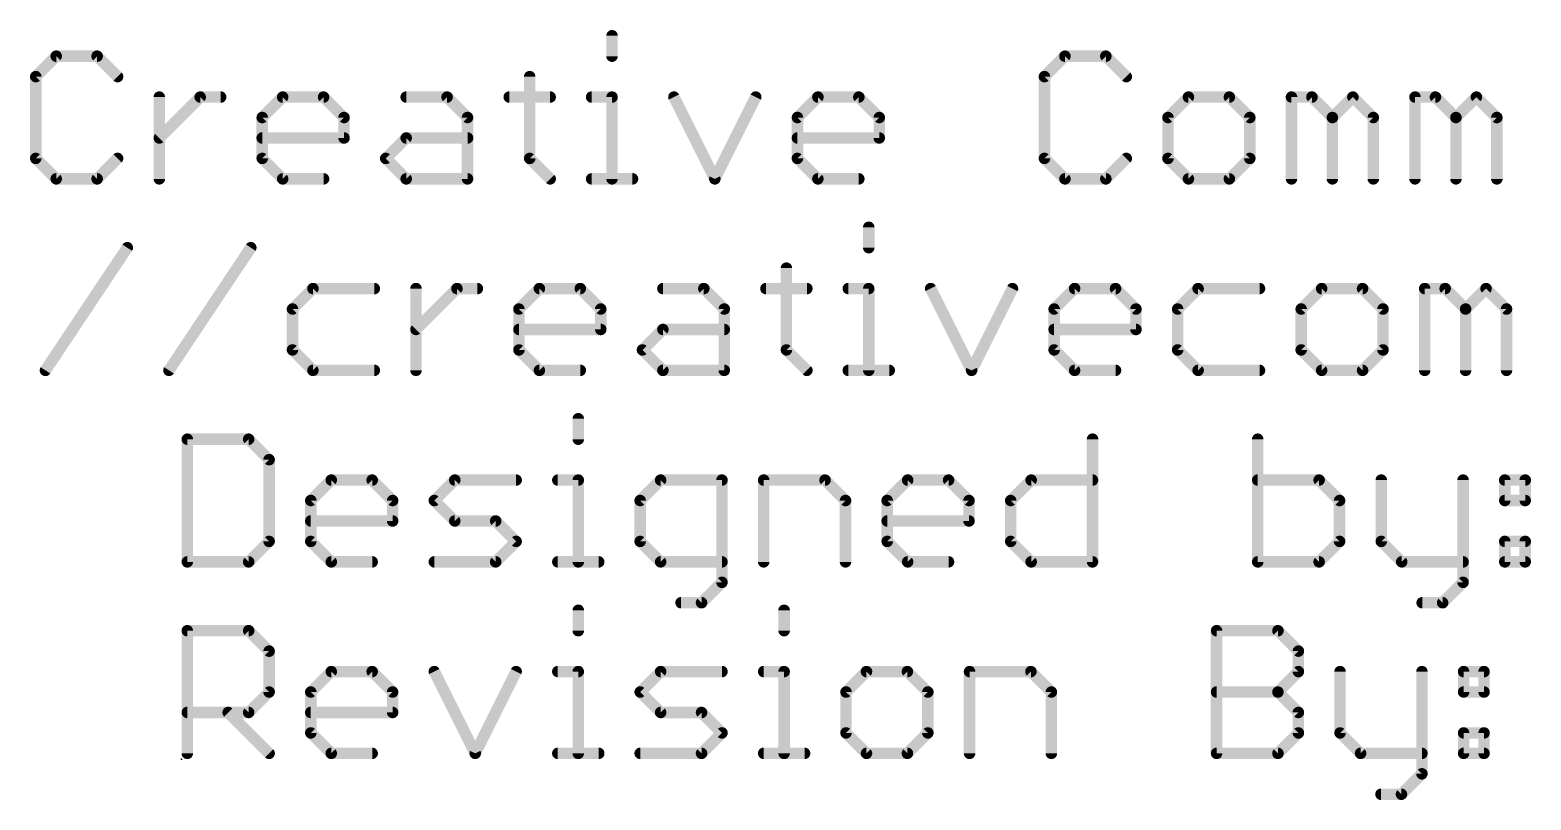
# Model space of a CAD drawing. Extents: x -38 to 69, y -72 to 37.
# Drawn here: x -8.36 to 11.54, y -20.86 to -10.65 of the extents above; entities that cross this region are included whole.
import ezdxf

# ---------------------------------------------------------------- set-up
doc = ezdxf.new("R2010")
doc.units = 0
doc.layers.add('23', color=53, linetype='CONTINUOUS')
doc.layers.add('51', color=53, linetype='CONTINUOUS')

msp = doc.modelspace()

# ---------------------------------------------------------------- linework, layer by layer
at = {"layer": '23'}
msp.add_point((-6.35, -20.32), dxfattribs=at)
at = {"layer": '51', "const_width": 0.1524}
for points in [[(-0.6438, -10.7256), (-0.6438, -10.9968)], [(-8.011, -10.9968), (-8.2821, -11.268)], [(-7.4686, -10.9968), (-8.011, -10.9968)], [(-7.1975, -11.268), (-7.4686, -10.9968)], [(5.3591, -10.9968), (5.088, -11.268)], [(5.9015, -10.9968), (5.3591, -10.9968)], [(6.1726, -11.268), (5.9015, -10.9968)], [(-8.2821, -11.268), (-8.2821, -12.3526)], [(-1.7352, -11.268), (-1.7352, -12.3526)], [(5.088, -11.268), (5.088, -12.3526)], [(-6.645, -12.6238), (-6.645, -11.5391)], [(-6.645, -12.0815), (-6.1026, -11.5391)], [(-6.1026, -11.5391), (-5.8315, -11.5391)], [(-5.2807, -11.8103), (-5.0095, -11.5391)], [(-5.0095, -11.5391), (-4.4672, -11.5391)], [(-4.4672, -11.5391), (-4.196, -11.8103)], [(-3.3724, -11.5391), (-2.83, -11.5391)], [(-2.83, -11.5391), (-2.5589, -11.8103)], [(-2.0064, -11.5391), (-1.464, -11.5391)], [(-0.9149, -11.5391), (-0.6438, -11.5391)], [(-0.6438, -11.5391), (-0.6438, -12.6238)], [(0.1765, -11.5391), (0.7188, -12.6238)], [(0.7188, -12.6238), (1.2612, -11.5391)], [(1.8137, -11.8103), (2.0848, -11.5391)], [(2.0848, -11.5391), (2.6272, -11.5391)], [(2.6272, -11.5391), (2.8983, -11.8103)], [(6.9963, -11.5391), (6.7251, -11.8103)], [(7.5386, -11.5391), (6.9963, -11.5391)], [(7.8098, -11.8103), (7.5386, -11.5391)], [(8.3623, -12.6238), (8.3623, -11.5391)], [(8.3623, -11.5391), (8.6335, -11.5391)], [(8.6335, -11.5391), (8.9046, -11.8103)], [(8.9046, -11.8103), (9.1758, -11.5391)], [(9.1758, -11.5391), (9.447, -11.8103)], [(9.9995, -12.6238), (9.9995, -11.5391)], [(9.9995, -11.5391), (10.2706, -11.5391)], [(10.2706, -11.5391), (10.5418, -11.8103)], [(10.5418, -11.8103), (10.8129, -11.5391)], [(10.8129, -11.5391), (11.0841, -11.8103)], [(-5.2807, -12.3526), (-5.2807, -11.8103)], [(-4.196, -11.8103), (-4.196, -12.0815)], [(-2.5589, -11.8103), (-2.5589, -12.6238)], [(1.8137, -12.3526), (1.8137, -11.8103)], [(2.8983, -11.8103), (2.8983, -12.0815)], [(6.7251, -11.8103), (6.7251, -12.3526)], [(7.8098, -12.3526), (7.8098, -11.8103)], [(8.9046, -11.8103), (8.9046, -12.6238)], [(9.447, -11.8103), (9.447, -12.6238)], [(10.5418, -11.8103), (10.5418, -12.6238)], [(11.0841, -11.8103), (11.0841, -12.6238)], [(-4.196, -12.0815), (-5.2807, -12.0815)], [(-3.6435, -12.3526), (-3.3724, -12.0815)], [(-3.3724, -12.0815), (-2.5589, -12.0815)], [(2.8983, -12.0815), (1.8137, -12.0815)], [(-8.2821, -12.3526), (-8.011, -12.6238)], [(-7.4686, -12.6238), (-7.1975, -12.3526)], [(-5.0095, -12.6238), (-5.2807, -12.3526)], [(-3.3724, -12.6238), (-3.6435, -12.3526)], [(-1.7352, -12.3526), (-1.464, -12.6238)], [(2.0848, -12.6238), (1.8137, -12.3526)], [(5.088, -12.3526), (5.3591, -12.6238)], [(5.9015, -12.6238), (6.1726, -12.3526)], [(6.7251, -12.3526), (6.9963, -12.6238)], [(7.5386, -12.6238), (7.8098, -12.3526)], [(-8.011, -12.6238), (-7.4686, -12.6238)], [(-4.4672, -12.6238), (-5.0095, -12.6238)], [(-2.5589, -12.6238), (-3.3724, -12.6238)], [(-0.9149, -12.6238), (-0.3726, -12.6238)], [(2.6272, -12.6238), (2.0848, -12.6238)], [(5.3591, -12.6238), (5.9015, -12.6238)], [(6.9963, -12.6238), (7.5386, -12.6238)], [(2.759, -13.2656), (2.759, -13.5368)], [(-8.1537, -15.1638), (-7.0691, -13.5368)], [(-6.5166, -15.1638), (-5.4319, -13.5368)], [(1.6675, -13.808), (1.6675, -14.8926)], [(-4.6082, -14.0791), (-4.8794, -14.3503)], [(-3.7948, -14.0791), (-4.6082, -14.0791)], [(-3.2423, -15.1638), (-3.2423, -14.0791)], [(-3.2423, -14.6215), (-2.6999, -14.0791)], [(-2.6999, -14.0791), (-2.4288, -14.0791)], [(-1.878, -14.3503), (-1.6068, -14.0791)], [(-1.6068, -14.0791), (-1.0645, -14.0791)], [(-1.0645, -14.0791), (-0.7933, -14.3503)], [(0.0304, -14.0791), (0.5727, -14.0791)], [(0.5727, -14.0791), (0.8439, -14.3503)], [(1.3964, -14.0791), (1.9387, -14.0791)], [(2.4878, -14.0791), (2.759, -14.0791)], [(2.759, -14.0791), (2.759, -15.1638)], [(3.5792, -14.0791), (4.1216, -15.1638)], [(4.1216, -15.1638), (4.6639, -14.0791)], [(5.2164, -14.3503), (5.4876, -14.0791)], [(5.4876, -14.0791), (6.0299, -14.0791)], [(6.0299, -14.0791), (6.301, -14.3503)], [(7.1247, -14.0791), (6.8535, -14.3503)], [(7.9382, -14.0791), (7.1247, -14.0791)], [(8.7619, -14.0791), (8.4907, -14.3503)], [(9.3042, -14.0791), (8.7619, -14.0791)], [(9.5754, -14.3503), (9.3042, -14.0791)], [(10.1279, -15.1638), (10.1279, -14.0791)], [(10.1279, -14.0791), (10.399, -14.0791)], [(10.399, -14.0791), (10.6702, -14.3503)], [(10.6702, -14.3503), (10.9413, -14.0791)], [(10.9413, -14.0791), (11.2125, -14.3503)], [(-4.8794, -14.3503), (-4.8794, -14.8926)], [(-1.878, -14.8926), (-1.878, -14.3503)], [(-0.7933, -14.3503), (-0.7933, -14.6215)], [(0.8439, -14.3503), (0.8439, -15.1638)], [(5.2164, -14.8926), (5.2164, -14.3503)], [(6.301, -14.3503), (6.301, -14.6215)], [(6.8535, -14.3503), (6.8535, -14.8926)], [(8.4907, -14.3503), (8.4907, -14.8926)], [(9.5754, -14.8926), (9.5754, -14.3503)], [(10.6702, -14.3503), (10.6702, -15.1638)], [(11.2125, -14.3503), (11.2125, -15.1638)], [(-0.7933, -14.6215), (-1.878, -14.6215)], [(-0.2408, -14.8926), (0.0304, -14.6215)], [(0.0304, -14.6215), (0.8439, -14.6215)], [(6.301, -14.6215), (5.2164, -14.6215)], [(-4.8794, -14.8926), (-4.6082, -15.1638)], [(-1.6068, -15.1638), (-1.878, -14.8926)], [(0.0304, -15.1638), (-0.2408, -14.8926)], [(1.6675, -14.8926), (1.9387, -15.1638)], [(5.4876, -15.1638), (5.2164, -14.8926)], [(6.8535, -14.8926), (7.1247, -15.1638)], [(8.4907, -14.8926), (8.7619, -15.1638)], [(9.3042, -15.1638), (9.5754, -14.8926)], [(-4.6082, -15.1638), (-3.7948, -15.1638)], [(-1.0645, -15.1638), (-1.6068, -15.1638)], [(0.8439, -15.1638), (0.0304, -15.1638)], [(2.4878, -15.1638), (3.0301, -15.1638)], [(6.0299, -15.1638), (5.4876, -15.1638)], [(7.1247, -15.1638), (7.9382, -15.1638)], [(8.7619, -15.1638), (9.3042, -15.1638)], [(-1.0912, -15.8056), (-1.0912, -16.0768)], [(-6.2738, -16.0768), (-6.2738, -17.7038)], [(-5.4603, -16.0768), (-6.2738, -16.0768)], [(-5.1891, -16.348), (-5.4603, -16.0768)], [(5.7252, -16.0768), (5.7252, -17.7038)], [(7.9149, -16.0768), (7.9149, -17.7038)], [(-5.1891, -17.4326), (-5.1891, -16.348)], [(-4.6366, -16.8903), (-4.3655, -16.6191)], [(-4.3655, -16.6191), (-3.8232, -16.6191)], [(-3.8232, -16.6191), (-3.552, -16.8903)], [(-2.9995, -16.8903), (-2.7283, -16.6191)], [(-2.7283, -16.6191), (-1.9148, -16.6191)], [(-1.3623, -16.6191), (-1.0912, -16.6191)], [(-1.0912, -16.6191), (-1.0912, -17.7038)], [(0.0003, -16.6191), (-0.2709, -16.8903)], [(0.8138, -16.6191), (0.0003, -16.6191)], [(0.8138, -17.975), (0.8138, -16.6191)], [(1.3663, -17.7038), (1.3663, -16.6191)], [(1.3663, -16.6191), (2.1798, -16.6191)], [(2.1798, -16.6191), (2.4509, -16.8903)], [(3.0034, -16.8903), (3.2746, -16.6191)], [(3.2746, -16.6191), (3.8169, -16.6191)], [(3.8169, -16.6191), (4.0881, -16.8903)], [(4.6406, -16.8903), (4.9117, -16.6191)], [(4.9117, -16.6191), (5.7252, -16.6191)], [(8.7284, -16.6191), (7.9149, -16.6191)], [(8.9995, -16.8903), (8.7284, -16.6191)], [(9.552, -16.6191), (9.552, -17.4326)], [(10.6367, -16.6191), (10.6367, -17.975)], [(11.1892, -16.6191), (11.4604, -16.6191)], [(11.1892, -16.8903), (11.1892, -16.6191)], [(11.4604, -16.6191), (11.4604, -16.8903)], [(-4.6366, -17.4326), (-4.6366, -16.8903)], [(-3.552, -16.8903), (-3.552, -17.1615)], [(-2.7283, -17.1615), (-2.9995, -16.8903)], [(-0.2709, -16.8903), (-0.2709, -17.4326)], [(2.4509, -16.8903), (2.4509, -17.7038)], [(3.0034, -17.4326), (3.0034, -16.8903)], [(4.0881, -16.8903), (4.0881, -17.1615)], [(4.6406, -17.4326), (4.6406, -16.8903)], [(8.9995, -17.4326), (8.9995, -16.8903)], [(11.4604, -16.8903), (11.1892, -16.8903)], [(-3.552, -17.1615), (-4.6366, -17.1615)], [(-2.186, -17.1615), (-2.7283, -17.1615)], [(-1.9148, -17.4326), (-2.186, -17.1615)], [(4.0881, -17.1615), (3.0034, -17.1615)], [(-5.4603, -17.7038), (-5.1891, -17.4326)], [(-4.3655, -17.7038), (-4.6366, -17.4326)], [(-2.186, -17.7038), (-1.9148, -17.4326)], [(-0.2709, -17.4326), (0.0003, -17.7038)], [(3.2746, -17.7038), (3.0034, -17.4326)], [(4.9117, -17.7038), (4.6406, -17.4326)], [(8.7284, -17.7038), (8.9995, -17.4326)], [(9.552, -17.4326), (9.8232, -17.7038)], [(11.1892, -17.4326), (11.4604, -17.4326)], [(11.1892, -17.7038), (11.1892, -17.4326)], [(11.4604, -17.4326), (11.4604, -17.7038)], [(-6.2738, -17.7038), (-5.4603, -17.7038)], [(-3.8232, -17.7038), (-4.3655, -17.7038)], [(-2.9995, -17.7038), (-2.186, -17.7038)], [(-1.3623, -17.7038), (-0.82, -17.7038)], [(0.0003, -17.7038), (0.8138, -17.7038)], [(3.8169, -17.7038), (3.2746, -17.7038)], [(5.7252, -17.7038), (4.9117, -17.7038)], [(7.9149, -17.7038), (8.7284, -17.7038)], [(9.8232, -17.7038), (10.6367, -17.7038)], [(11.4604, -17.7038), (11.1892, -17.7038)], [(0.5426, -18.2461), (0.8138, -17.975)], [(10.6367, -17.975), (10.3655, -18.2461)], [(-1.0912, -18.3456), (-1.0912, -18.6168)], [(0.2714, -18.2461), (0.5426, -18.2461)], [(1.6374, -18.3456), (1.6374, -18.6168)], [(10.3655, -18.2461), (10.0944, -18.2461)], [(-6.2738, -20.2438), (-6.2738, -18.6168)], [(-6.2738, -18.6168), (-5.4603, -18.6168)], [(-5.4603, -18.6168), (-5.1891, -18.888)], [(7.3692, -20.2438), (7.3692, -18.6168)], [(7.3692, -18.6168), (8.1827, -18.6168)], [(8.1827, -18.6168), (8.4538, -18.888)], [(-5.1891, -18.888), (-5.1891, -19.4303)], [(8.4538, -18.888), (8.4538, -19.1591)], [(-4.6366, -19.4303), (-4.3655, -19.1591)], [(-4.3655, -19.1591), (-3.8232, -19.1591)], [(-3.8232, -19.1591), (-3.552, -19.4303)], [(-2.9995, -19.1591), (-2.4572, -20.2438)], [(-2.4572, -20.2438), (-1.9148, -19.1591)], [(-1.3623, -19.1591), (-1.0912, -19.1591)], [(-1.0912, -19.1591), (-1.0912, -20.2438)], [(-0.2709, -19.4303), (0.0003, -19.1591)], [(0.0003, -19.1591), (0.8138, -19.1591)], [(1.3663, -19.1591), (1.6374, -19.1591)], [(1.6374, -19.1591), (1.6374, -20.2438)], [(2.7289, -19.1591), (2.4577, -19.4303)], [(3.2712, -19.1591), (2.7289, -19.1591)], [(3.5424, -19.4303), (3.2712, -19.1591)], [(4.0949, -20.2438), (4.0949, -19.1591)], [(4.0949, -19.1591), (4.9084, -19.1591)], [(4.9084, -19.1591), (5.1795, -19.4303)], [(8.4538, -19.1591), (8.1827, -19.4303)], [(9.0063, -19.1591), (9.0063, -19.9726)], [(10.091, -19.1591), (10.091, -20.515)], [(10.6435, -19.1591), (10.9146, -19.1591)], [(10.6435, -19.4303), (10.6435, -19.1591)], [(10.9146, -19.1591), (10.9146, -19.4303)], [(-5.1891, -19.4303), (-5.4603, -19.7015)], [(-4.6366, -19.9726), (-4.6366, -19.4303)], [(-3.552, -19.4303), (-3.552, -19.7015)], [(0.0003, -19.7015), (-0.2709, -19.4303)], [(2.4577, -19.4303), (2.4577, -19.9726)], [(3.5424, -19.9726), (3.5424, -19.4303)], [(5.1795, -19.4303), (5.1795, -20.2438)], [(7.3692, -19.4303), (8.1827, -19.4303)], [(8.1827, -19.4303), (8.4538, -19.7015)], [(10.9146, -19.4303), (10.6435, -19.4303)], [(-5.4603, -19.7015), (-6.2738, -19.7015)], [(-5.7315, -19.7015), (-5.1891, -20.2438)], [(-3.552, -19.7015), (-4.6366, -19.7015)], [(0.5426, -19.7015), (0.0003, -19.7015)], [(0.8138, -19.9726), (0.5426, -19.7015)], [(8.4538, -19.7015), (8.4538, -19.9726)], [(-4.3655, -20.2438), (-4.6366, -19.9726)], [(0.5426, -20.2438), (0.8138, -19.9726)], [(2.4577, -19.9726), (2.7289, -20.2438)], [(3.2712, -20.2438), (3.5424, -19.9726)], [(8.4538, -19.9726), (8.1827, -20.2438)], [(9.0063, -19.9726), (9.2775, -20.2438)], [(10.6435, -19.9726), (10.9146, -19.9726)], [(10.6435, -20.2438), (10.6435, -19.9726)], [(10.9146, -19.9726), (10.9146, -20.2438)], [(-3.8232, -20.2438), (-4.3655, -20.2438)], [(-1.3623, -20.2438), (-0.82, -20.2438)], [(-0.2709, -20.2438), (0.5426, -20.2438)], [(1.3663, -20.2438), (1.9086, -20.2438)], [(2.7289, -20.2438), (3.2712, -20.2438)], [(8.1827, -20.2438), (7.3692, -20.2438)], [(9.2775, -20.2438), (10.091, -20.2438)], [(10.9146, -20.2438), (10.6435, -20.2438)], [(10.091, -20.515), (9.8198, -20.7861)], [(9.8198, -20.7861), (9.5487, -20.7861)]]:
    msp.add_lwpolyline(points, dxfattribs=at)
at = {"layer": '51', "const_width": 0.0762}
for points in [[(-0.6057, -10.7256, 1), (-0.6819, -10.7256)], [(-8.011, -10.9587, 1), (-8.011, -11.0349)], [(-7.984, -11.0238, 1), (-8.0379, -10.9699)], [(-7.4417, -10.9699, 1), (-7.4956, -11.0238)], [(-7.4686, -11.0349, 1), (-7.4686, -10.9587)], [(5.3591, -10.9587, 1), (5.3591, -11.0349)], [(5.3861, -11.0238, 1), (5.3322, -10.9699)], [(5.9284, -10.9699, 1), (5.8745, -11.0238)], [(5.9015, -11.0349, 1), (5.9015, -10.9587)], [(-0.6819, -10.9968, 1), (-0.6057, -10.9968)], [(-8.3091, -11.241, 1), (-8.2552, -11.2949)], [(-8.244, -11.268, 1), (-8.3202, -11.268)], [(-7.2244, -11.2949, 1), (-7.1705, -11.241)], [(-1.6971, -11.268, 1), (-1.7733, -11.268)], [(5.061, -11.241, 1), (5.1149, -11.2949)], [(5.1261, -11.268, 1), (5.0499, -11.268)], [(6.1457, -11.2949, 1), (6.1996, -11.241)], [(-6.6069, -11.5391, 1), (-6.6831, -11.5391)], [(-6.1026, -11.501, 1), (-6.1026, -11.5772)], [(-6.0757, -11.5661, 1), (-6.1296, -11.5122)], [(-5.8315, -11.5772, 1), (-5.8315, -11.501)], [(-5.0095, -11.501, 1), (-5.0095, -11.5772)], [(-4.9826, -11.5661, 1), (-5.0365, -11.5122)], [(-4.4402, -11.5122, 1), (-4.4941, -11.5661)], [(-4.4672, -11.5772, 1), (-4.4672, -11.501)], [(-3.3724, -11.501, 1), (-3.3724, -11.5772)], [(-2.8031, -11.5122, 1), (-2.857, -11.5661)], [(-2.83, -11.5772, 1), (-2.83, -11.501)], [(-2.0064, -11.501, 1), (-2.0064, -11.5772)], [(-1.464, -11.5772, 1), (-1.464, -11.501)], [(-0.9149, -11.501, 1), (-0.9149, -11.5772)], [(-0.6057, -11.5391, 1), (-0.6819, -11.5391)], [(-0.6438, -11.5772, 1), (-0.6438, -11.501)], [(0.2106, -11.5221, 1), (0.1424, -11.5562)], [(1.2952, -11.5562, 1), (1.2271, -11.5221)], [(2.0848, -11.501, 1), (2.0848, -11.5772)], [(2.1118, -11.5661, 1), (2.0579, -11.5122)], [(2.6541, -11.5122, 1), (2.6002, -11.5661)], [(2.6272, -11.5772, 1), (2.6272, -11.501)], [(6.9963, -11.501, 1), (6.9963, -11.5772)], [(7.0232, -11.5661, 1), (6.9694, -11.5122)], [(7.5656, -11.5122, 1), (7.5117, -11.5661)], [(7.5386, -11.5772, 1), (7.5386, -11.501)], [(8.4004, -11.5391, 1), (8.3242, -11.5391)], [(8.3623, -11.501, 1), (8.3623, -11.5772)], [(8.6604, -11.5122, 1), (8.6065, -11.5661)], [(8.6335, -11.5772, 1), (8.6335, -11.501)], [(9.2027, -11.5122, 1), (9.1488, -11.5661)], [(9.2027, -11.5661, 1), (9.1488, -11.5122)], [(10.0376, -11.5391, 1), (9.9614, -11.5391)], [(9.9995, -11.501, 1), (9.9995, -11.5772)], [(10.2976, -11.5122, 1), (10.2437, -11.5661)], [(10.2706, -11.5772, 1), (10.2706, -11.501)], [(10.8399, -11.5122, 1), (10.786, -11.5661)], [(10.8399, -11.5661, 1), (10.786, -11.5122)], [(-5.2426, -11.8103, 1), (-5.3188, -11.8103)], [(-4.1579, -11.8103, 1), (-4.2341, -11.8103)], [(-2.5208, -11.8103, 1), (-2.597, -11.8103)], [(1.8518, -11.8103, 1), (1.7756, -11.8103)], [(2.9364, -11.8103, 1), (2.8602, -11.8103)], [(6.7632, -11.8103, 1), (6.687, -11.8103)], [(7.8479, -11.8103, 1), (7.7717, -11.8103)], [(8.9427, -11.8103, 1), (8.8665, -11.8103)], [(9.4851, -11.8103, 1), (9.4089, -11.8103)], [(10.5799, -11.8103, 1), (10.5037, -11.8103)], [(11.1222, -11.8103, 1), (11.046, -11.8103)], [(-5.3076, -11.7834, 1), (-5.2537, -11.8372)], [(-4.223, -11.8372, 1), (-4.1691, -11.7834)], [(-2.5858, -11.8372, 1), (-2.5319, -11.7834)], [(1.7867, -11.7834, 1), (1.8406, -11.8372)], [(2.8714, -11.8372, 1), (2.9253, -11.7834)], [(6.6982, -11.7834, 1), (6.7521, -11.8372)], [(7.7829, -11.8372, 1), (7.8367, -11.7834)], [(8.8777, -11.7834, 1), (8.9316, -11.8372)], [(8.8777, -11.8372, 1), (8.9316, -11.7834)], [(9.42, -11.8372, 1), (9.4739, -11.7834)], [(10.5148, -11.7834, 1), (10.5687, -11.8372)], [(10.5148, -11.8372, 1), (10.5687, -11.7834)], [(11.0572, -11.8372, 1), (11.1111, -11.7834)], [(-6.6719, -12.0545, 1), (-6.618, -12.1084)], [(-5.2807, -12.0434, 1), (-5.2807, -12.1196)], [(-4.2341, -12.0815, 1), (-4.1579, -12.0815)], [(-4.196, -12.1196, 1), (-4.196, -12.0434)], [(-3.3724, -12.0434, 1), (-3.3724, -12.1196)], [(-3.3454, -12.1084, 1), (-3.3993, -12.0545)], [(-2.5589, -12.1196, 1), (-2.5589, -12.0434)], [(1.8137, -12.0434, 1), (1.8137, -12.1196)], [(2.8602, -12.0815, 1), (2.9364, -12.0815)], [(2.8983, -12.1196, 1), (2.8983, -12.0434)], [(-8.2552, -12.3257, 1), (-8.3091, -12.3796)], [(-8.3202, -12.3526, 1), (-8.244, -12.3526)], [(-7.1705, -12.3796, 1), (-7.2244, -12.3257)], [(-5.2537, -12.3257, 1), (-5.3076, -12.3796)], [(-5.3188, -12.3526, 1), (-5.2426, -12.3526)], [(-3.6166, -12.3257, 1), (-3.6705, -12.3796)], [(-3.6705, -12.3257, 1), (-3.6166, -12.3796)], [(-1.7083, -12.3257, 1), (-1.7621, -12.3796)], [(-1.7733, -12.3526, 1), (-1.6971, -12.3526)], [(1.8406, -12.3257, 1), (1.7867, -12.3796)], [(1.7756, -12.3526, 1), (1.8518, -12.3526)], [(5.1149, -12.3257, 1), (5.061, -12.3796)], [(5.0499, -12.3526, 1), (5.1261, -12.3526)], [(6.1996, -12.3796, 1), (6.1457, -12.3257)], [(6.7521, -12.3257, 1), (6.6982, -12.3796)], [(6.687, -12.3526, 1), (6.7632, -12.3526)], [(7.7717, -12.3526, 1), (7.8479, -12.3526)], [(7.8367, -12.3796, 1), (7.7829, -12.3257)], [(-8.011, -12.5857, 1), (-8.011, -12.6619)], [(-8.0379, -12.6507, 1), (-7.984, -12.5969)], [(-7.4956, -12.5969, 1), (-7.4417, -12.6507)], [(-7.4686, -12.6619, 1), (-7.4686, -12.5857)], [(-6.6831, -12.6238, 1), (-6.6069, -12.6238)], [(-5.0095, -12.5857, 1), (-5.0095, -12.6619)], [(-5.0365, -12.6507, 1), (-4.9826, -12.5969)], [(-4.4672, -12.6619, 1), (-4.4672, -12.5857)], [(-3.3724, -12.5857, 1), (-3.3724, -12.6619)], [(-3.3993, -12.6507, 1), (-3.3454, -12.5969)], [(-2.597, -12.6238, 1), (-2.5208, -12.6238)], [(-2.5589, -12.6619, 1), (-2.5589, -12.5857)], [(-1.491, -12.6507, 1), (-1.4371, -12.5969)], [(-0.9149, -12.5857, 1), (-0.9149, -12.6619)], [(-0.6819, -12.6238, 1), (-0.6057, -12.6238)], [(-0.3726, -12.6619, 1), (-0.3726, -12.5857)], [(0.6848, -12.6068, 1), (0.7529, -12.6408)], [(0.6848, -12.6408, 1), (0.7529, -12.6068)], [(2.0848, -12.5857, 1), (2.0848, -12.6619)], [(2.0579, -12.6507, 1), (2.1118, -12.5969)], [(2.6272, -12.6619, 1), (2.6272, -12.5857)], [(5.3591, -12.5857, 1), (5.3591, -12.6619)], [(5.3322, -12.6507, 1), (5.3861, -12.5969)], [(5.8745, -12.5969, 1), (5.9284, -12.6507)], [(5.9015, -12.6619, 1), (5.9015, -12.5857)], [(6.9963, -12.5857, 1), (6.9963, -12.6619)], [(6.9694, -12.6507, 1), (7.0232, -12.5969)], [(7.5117, -12.5969, 1), (7.5656, -12.6507)], [(7.5386, -12.6619, 1), (7.5386, -12.5857)], [(8.3242, -12.6238, 1), (8.4004, -12.6238)], [(8.8665, -12.6238, 1), (8.9427, -12.6238)], [(9.4089, -12.6238, 1), (9.4851, -12.6238)], [(9.9614, -12.6238, 1), (10.0376, -12.6238)], [(10.5037, -12.6238, 1), (10.5799, -12.6238)], [(11.046, -12.6238, 1), (11.1222, -12.6238)], [(2.7971, -13.2656, 1), (2.7209, -13.2656)], [(-7.0374, -13.5579, 1), (-7.1008, -13.5157)], [(-5.4002, -13.5579, 1), (-5.4636, -13.5157)], [(2.7209, -13.5368, 1), (2.7971, -13.5368)], [(1.7056, -13.808, 1), (1.6294, -13.808)], [(-4.6082, -14.041, 1), (-4.6082, -14.1172)], [(-4.5813, -14.1061, 1), (-4.6352, -14.0522)], [(-3.7948, -14.1172, 1), (-3.7948, -14.041)], [(-3.2042, -14.0791, 1), (-3.2804, -14.0791)], [(-2.6999, -14.041, 1), (-2.6999, -14.1172)], [(-2.673, -14.1061, 1), (-2.7269, -14.0522)], [(-2.4288, -14.1172, 1), (-2.4288, -14.041)], [(-1.6068, -14.041, 1), (-1.6068, -14.1172)], [(-1.5799, -14.1061, 1), (-1.6337, -14.0522)], [(-1.0375, -14.0522, 1), (-1.0914, -14.1061)], [(-1.0645, -14.1172, 1), (-1.0645, -14.041)], [(0.0304, -14.041, 1), (0.0304, -14.1172)], [(0.5996, -14.0522, 1), (0.5458, -14.1061)], [(0.5727, -14.1172, 1), (0.5727, -14.041)], [(1.3964, -14.041, 1), (1.3964, -14.1172)], [(1.9387, -14.1172, 1), (1.9387, -14.041)], [(2.4878, -14.041, 1), (2.4878, -14.1172)], [(2.7971, -14.0791, 1), (2.7209, -14.0791)], [(2.759, -14.1172, 1), (2.759, -14.041)], [(3.6133, -14.0621, 1), (3.5452, -14.0962)], [(4.698, -14.0962, 1), (4.6298, -14.0621)], [(5.4876, -14.041, 1), (5.4876, -14.1172)], [(5.5145, -14.1061, 1), (5.4606, -14.0522)], [(6.0568, -14.0522, 1), (6.0029, -14.1061)], [(6.0299, -14.1172, 1), (6.0299, -14.041)], [(7.1247, -14.041, 1), (7.1247, -14.1172)], [(7.1516, -14.1061, 1), (7.0978, -14.0522)], [(7.9382, -14.1172, 1), (7.9382, -14.041)], [(8.7619, -14.041, 1), (8.7619, -14.1172)], [(8.7888, -14.1061, 1), (8.7349, -14.0522)], [(9.3311, -14.0522, 1), (9.2773, -14.1061)], [(9.3042, -14.1172, 1), (9.3042, -14.041)], [(10.166, -14.0791, 1), (10.0898, -14.0791)], [(10.1279, -14.041, 1), (10.1279, -14.1172)], [(10.426, -14.0522, 1), (10.3721, -14.1061)], [(10.399, -14.1172, 1), (10.399, -14.041)], [(10.9683, -14.0522, 1), (10.9144, -14.1061)], [(10.9683, -14.1061, 1), (10.9144, -14.0522)], [(-4.8413, -14.3503, 1), (-4.9175, -14.3503)], [(-4.9064, -14.3234, 1), (-4.8525, -14.3772)], [(-1.8399, -14.3503, 1), (-1.9161, -14.3503)], [(-1.9049, -14.3234, 1), (-1.851, -14.3772)], [(-0.7552, -14.3503, 1), (-0.8314, -14.3503)], [(-0.8202, -14.3772, 1), (-0.7664, -14.3234)], [(0.882, -14.3503, 1), (0.8058, -14.3503)], [(0.8169, -14.3772, 1), (0.8708, -14.3234)], [(5.2545, -14.3503, 1), (5.1783, -14.3503)], [(5.1894, -14.3234, 1), (5.2433, -14.3772)], [(6.3391, -14.3503, 1), (6.2629, -14.3503)], [(6.2741, -14.3772, 1), (6.328, -14.3234)], [(6.8916, -14.3503, 1), (6.8154, -14.3503)], [(6.8266, -14.3234, 1), (6.8805, -14.3772)], [(8.5288, -14.3503, 1), (8.4526, -14.3503)], [(8.4638, -14.3234, 1), (8.5176, -14.3772)], [(9.6135, -14.3503, 1), (9.5373, -14.3503)], [(9.5484, -14.3772, 1), (9.6023, -14.3234)], [(10.7083, -14.3503, 1), (10.6321, -14.3503)], [(10.6432, -14.3234, 1), (10.6971, -14.3772)], [(10.6432, -14.3772, 1), (10.6971, -14.3234)], [(11.2506, -14.3503, 1), (11.1744, -14.3503)], [(11.1856, -14.3772, 1), (11.2395, -14.3234)], [(-3.2692, -14.5945, 1), (-3.2153, -14.6484)], [(-1.878, -14.5834, 1), (-1.878, -14.6596)], [(-0.8314, -14.6215, 1), (-0.7552, -14.6215)], [(-0.7933, -14.6596, 1), (-0.7933, -14.5834)], [(0.0304, -14.5834, 1), (0.0304, -14.6596)], [(0.0573, -14.6484, 1), (0.0034, -14.5945)], [(0.8439, -14.6596, 1), (0.8439, -14.5834)], [(5.2164, -14.5834, 1), (5.2164, -14.6596)], [(6.2629, -14.6215, 1), (6.3391, -14.6215)], [(6.301, -14.6596, 1), (6.301, -14.5834)], [(-4.8525, -14.8657, 1), (-4.9064, -14.9196)], [(-4.9175, -14.8926, 1), (-4.8413, -14.8926)], [(-1.851, -14.8657, 1), (-1.9049, -14.9196)], [(-1.9161, -14.8926, 1), (-1.8399, -14.8926)], [(-0.2139, -14.8657, 1), (-0.2677, -14.9196)], [(-0.2677, -14.8657, 1), (-0.2139, -14.9196)], [(1.6945, -14.8657, 1), (1.6406, -14.9196)], [(1.6294, -14.8926, 1), (1.7056, -14.8926)], [(5.2433, -14.8657, 1), (5.1894, -14.9196)], [(5.1783, -14.8926, 1), (5.2545, -14.8926)], [(6.8805, -14.8657, 1), (6.8266, -14.9196)], [(6.8154, -14.8926, 1), (6.8916, -14.8926)], [(8.5176, -14.8657, 1), (8.4638, -14.9196)], [(8.4526, -14.8926, 1), (8.5288, -14.8926)], [(9.5373, -14.8926, 1), (9.6135, -14.8926)], [(9.6023, -14.9196, 1), (9.5484, -14.8657)], [(-8.1854, -15.1427, 1), (-8.122, -15.1849)], [(-6.5483, -15.1427, 1), (-6.4849, -15.1849)], [(-4.6082, -15.1257, 1), (-4.6082, -15.2019)], [(-4.6352, -15.1907, 1), (-4.5813, -15.1369)], [(-3.7948, -15.2019, 1), (-3.7948, -15.1257)], [(-1.6068, -15.1257, 1), (-1.6068, -15.2019)], [(-1.6337, -15.1907, 1), (-1.5799, -15.1369)], [(-1.0645, -15.2019, 1), (-1.0645, -15.1257)], [(0.0304, -15.1257, 1), (0.0304, -15.2019)], [(0.0034, -15.1907, 1), (0.0573, -15.1369)], [(0.8439, -15.2019, 1), (0.8439, -15.1257)], [(1.9117, -15.1907, 1), (1.9656, -15.1369)], [(2.4878, -15.1257, 1), (2.4878, -15.2019)], [(3.0301, -15.2019, 1), (3.0301, -15.1257)], [(4.0875, -15.1468, 1), (4.1556, -15.1808)], [(4.0875, -15.1808, 1), (4.1556, -15.1468)], [(5.4876, -15.1257, 1), (5.4876, -15.2019)], [(5.4606, -15.1907, 1), (5.5145, -15.1369)], [(6.0299, -15.2019, 1), (6.0299, -15.1257)], [(7.1247, -15.1257, 1), (7.1247, -15.2019)], [(7.0978, -15.1907, 1), (7.1516, -15.1369)], [(7.9382, -15.2019, 1), (7.9382, -15.1257)], [(8.7619, -15.1257, 1), (8.7619, -15.2019)], [(8.7349, -15.1907, 1), (8.7888, -15.1369)], [(9.2773, -15.1369, 1), (9.3311, -15.1907)], [(9.3042, -15.2019, 1), (9.3042, -15.1257)], [(-3.2804, -15.1638, 1), (-3.2042, -15.1638)], [(0.8058, -15.1638, 1), (0.882, -15.1638)], [(2.7209, -15.1638, 1), (2.7971, -15.1638)], [(10.0898, -15.1638, 1), (10.166, -15.1638)], [(10.6321, -15.1638, 1), (10.7083, -15.1638)], [(11.1744, -15.1638, 1), (11.2506, -15.1638)], [(-1.0531, -15.8056, 1), (-1.1293, -15.8056)], [(-6.2357, -16.0768, 1), (-6.3119, -16.0768)], [(-6.2738, -16.0387, 1), (-6.2738, -16.1149)], [(-5.4334, -16.0499, 1), (-5.4872, -16.1038)], [(-5.4603, -16.1149, 1), (-5.4603, -16.0387)], [(-1.1293, -16.0768, 1), (-1.0531, -16.0768)], [(5.7633, -16.0768, 1), (5.6871, -16.0768)], [(7.953, -16.0768, 1), (7.8768, -16.0768)], [(-5.151, -16.348, 1), (-5.2272, -16.348)], [(-5.2161, -16.3749, 1), (-5.1622, -16.321)], [(-4.3655, -16.581, 1), (-4.3655, -16.6572)], [(-4.3385, -16.6461, 1), (-4.3924, -16.5922)], [(-3.7962, -16.5922, 1), (-3.8501, -16.6461)], [(-3.8232, -16.6572, 1), (-3.8232, -16.581)], [(-2.7283, -16.581, 1), (-2.7283, -16.6572)], [(-2.7014, -16.6461, 1), (-2.7553, -16.5922)], [(-1.9148, -16.6572, 1), (-1.9148, -16.581)], [(-1.3623, -16.581, 1), (-1.3623, -16.6572)], [(-1.0531, -16.6191, 1), (-1.1293, -16.6191)], [(-1.0912, -16.6572, 1), (-1.0912, -16.581)], [(0.0003, -16.581, 1), (0.0003, -16.6572)], [(0.0272, -16.6461, 1), (-0.0267, -16.5922)], [(0.8519, -16.6191, 1), (0.7757, -16.6191)], [(0.8138, -16.6572, 1), (0.8138, -16.581)], [(1.4044, -16.6191, 1), (1.3282, -16.6191)], [(1.3663, -16.581, 1), (1.3663, -16.6572)], [(2.2067, -16.5922, 1), (2.1528, -16.6461)], [(2.1798, -16.6572, 1), (2.1798, -16.581)], [(3.2746, -16.581, 1), (3.2746, -16.6572)], [(3.3015, -16.6461, 1), (3.2476, -16.5922)], [(3.8439, -16.5922, 1), (3.79, -16.6461)], [(3.8169, -16.6572, 1), (3.8169, -16.581)], [(4.9117, -16.581, 1), (4.9117, -16.6572)], [(4.9387, -16.6461, 1), (4.8848, -16.5922)], [(5.7252, -16.6572, 1), (5.7252, -16.581)], [(7.9149, -16.581, 1), (7.9149, -16.6572)], [(8.7553, -16.5922, 1), (8.7014, -16.6461)], [(8.7284, -16.6572, 1), (8.7284, -16.581)], [(9.5901, -16.6191, 1), (9.5139, -16.6191)], [(10.6748, -16.6191, 1), (10.5986, -16.6191)], [(11.1892, -16.581, 1), (11.1892, -16.6572)], [(11.2273, -16.6191, 1), (11.1511, -16.6191)], [(11.4985, -16.6191, 1), (11.4223, -16.6191)], [(11.4604, -16.6572, 1), (11.4604, -16.581)], [(-4.5985, -16.8903, 1), (-4.6747, -16.8903)], [(-4.6636, -16.8634, 1), (-4.6097, -16.9172)], [(-3.5139, -16.8903, 1), (-3.5901, -16.8903)], [(-3.5789, -16.9172, 1), (-3.525, -16.8634)], [(-2.9725, -16.8634, 1), (-3.0264, -16.9172)], [(-3.0264, -16.8634, 1), (-2.9725, -16.9172)], [(-0.2328, -16.8903, 1), (-0.309, -16.8903)], [(-0.2978, -16.8634, 1), (-0.244, -16.9172)], [(2.489, -16.8903, 1), (2.4128, -16.8903)], [(2.424, -16.9172, 1), (2.4779, -16.8634)], [(3.0415, -16.8903, 1), (2.9653, -16.8903)], [(2.9765, -16.8634, 1), (3.0304, -16.9172)], [(4.1262, -16.8903, 1), (4.05, -16.8903)], [(4.0611, -16.9172, 1), (4.115, -16.8634)], [(4.6787, -16.8903, 1), (4.6025, -16.8903)], [(4.6136, -16.8634, 1), (4.6675, -16.9172)], [(9.0376, -16.8903, 1), (8.9614, -16.8903)], [(8.9726, -16.9172, 1), (9.0265, -16.8634)], [(11.1892, -16.8522, 1), (11.1892, -16.9284)], [(11.1511, -16.8903, 1), (11.2273, -16.8903)], [(11.4223, -16.8903, 1), (11.4985, -16.8903)], [(11.4604, -16.9284, 1), (11.4604, -16.8522)], [(-4.6366, -17.1234, 1), (-4.6366, -17.1996)], [(-3.552, -17.1996, 1), (-3.552, -17.1234)], [(-2.7283, -17.1234, 1), (-2.7283, -17.1996)], [(-2.7553, -17.1884, 1), (-2.7014, -17.1345)], [(-2.1591, -17.1345, 1), (-2.2129, -17.1884)], [(-2.186, -17.1996, 1), (-2.186, -17.1234)], [(3.0034, -17.1234, 1), (3.0034, -17.1996)], [(4.0881, -17.1996, 1), (4.0881, -17.1234)], [(-3.5901, -17.1615, 1), (-3.5139, -17.1615)], [(4.05, -17.1615, 1), (4.1262, -17.1615)], [(-5.2272, -17.4326, 1), (-5.151, -17.4326)], [(-5.1622, -17.4596, 1), (-5.2161, -17.4057)], [(-4.6097, -17.4057, 1), (-4.6636, -17.4596)], [(-4.6747, -17.4326, 1), (-4.5985, -17.4326)], [(-1.8879, -17.4596, 1), (-1.9418, -17.4057)], [(-1.9418, -17.4596, 1), (-1.8879, -17.4057)], [(-0.244, -17.4057, 1), (-0.2978, -17.4596)], [(-0.309, -17.4326, 1), (-0.2328, -17.4326)], [(3.0304, -17.4057, 1), (2.9765, -17.4596)], [(2.9653, -17.4326, 1), (3.0415, -17.4326)], [(4.6675, -17.4057, 1), (4.6136, -17.4596)], [(4.6025, -17.4326, 1), (4.6787, -17.4326)], [(8.9614, -17.4326, 1), (9.0376, -17.4326)], [(9.0265, -17.4596, 1), (8.9726, -17.4057)], [(9.579, -17.4057, 1), (9.5251, -17.4596)], [(9.5139, -17.4326, 1), (9.5901, -17.4326)], [(11.1892, -17.3945, 1), (11.1892, -17.4707)], [(11.2273, -17.4326, 1), (11.1511, -17.4326)], [(11.4985, -17.4326, 1), (11.4223, -17.4326)], [(11.4604, -17.4707, 1), (11.4604, -17.3945)], [(-6.2738, -17.6657, 1), (-6.2738, -17.7419)], [(-6.3119, -17.7038, 1), (-6.2357, -17.7038)], [(-5.4872, -17.6769, 1), (-5.4334, -17.7307)], [(-5.4603, -17.7419, 1), (-5.4603, -17.6657)], [(-4.3655, -17.6657, 1), (-4.3655, -17.7419)], [(-4.3924, -17.7307, 1), (-4.3385, -17.6769)], [(-3.8232, -17.7419, 1), (-3.8232, -17.6657)], [(-2.9995, -17.6657, 1), (-2.9995, -17.7419)], [(-2.2129, -17.6769, 1), (-2.1591, -17.7307)], [(-2.186, -17.7419, 1), (-2.186, -17.6657)], [(-1.3623, -17.6657, 1), (-1.3623, -17.7419)], [(-1.1293, -17.7038, 1), (-1.0531, -17.7038)], [(-0.82, -17.7419, 1), (-0.82, -17.6657)], [(0.0003, -17.6657, 1), (0.0003, -17.7419)], [(-0.0267, -17.7307, 1), (0.0272, -17.6769)], [(0.8138, -17.7419, 1), (0.8138, -17.6657)], [(1.3282, -17.7038, 1), (1.4044, -17.7038)], [(2.4128, -17.7038, 1), (2.489, -17.7038)], [(3.2746, -17.6657, 1), (3.2746, -17.7419)], [(3.2476, -17.7307, 1), (3.3015, -17.6769)], [(3.8169, -17.7419, 1), (3.8169, -17.6657)], [(4.9117, -17.6657, 1), (4.9117, -17.7419)], [(4.8848, -17.7307, 1), (4.9387, -17.6769)], [(5.6871, -17.7038, 1), (5.7633, -17.7038)], [(5.7252, -17.7419, 1), (5.7252, -17.6657)], [(7.9149, -17.6657, 1), (7.9149, -17.7419)], [(7.8768, -17.7038, 1), (7.953, -17.7038)], [(8.7014, -17.6769, 1), (8.7553, -17.7307)], [(8.7284, -17.7419, 1), (8.7284, -17.6657)], [(9.8232, -17.6657, 1), (9.8232, -17.7419)], [(9.7963, -17.7307, 1), (9.8501, -17.6769)], [(10.6367, -17.7419, 1), (10.6367, -17.6657)], [(11.1892, -17.6657, 1), (11.1892, -17.7419)], [(11.1511, -17.7038, 1), (11.2273, -17.7038)], [(11.4223, -17.7038, 1), (11.4985, -17.7038)], [(11.4604, -17.7419, 1), (11.4604, -17.6657)], [(0.8407, -18.0019, 1), (0.7868, -17.948)], [(10.6636, -18.0019, 1), (10.6098, -17.948)], [(0.7757, -17.975, 1), (0.8519, -17.975)], [(10.5986, -17.975, 1), (10.6748, -17.975)], [(-1.0531, -18.3456, 1), (-1.1293, -18.3456)], [(0.2714, -18.208, 1), (0.2714, -18.2842)], [(0.5157, -18.2192, 1), (0.5695, -18.2731)], [(0.5426, -18.2842, 1), (0.5426, -18.208)], [(1.6755, -18.3456, 1), (1.5993, -18.3456)], [(10.0944, -18.208, 1), (10.0944, -18.2842)], [(10.3386, -18.2192, 1), (10.3925, -18.2731)], [(10.3655, -18.2842, 1), (10.3655, -18.208)], [(-6.2357, -18.6168, 1), (-6.3119, -18.6168)], [(-6.2738, -18.5787, 1), (-6.2738, -18.6549)], [(-5.4334, -18.5899, 1), (-5.4872, -18.6438)], [(-5.4603, -18.6549, 1), (-5.4603, -18.5787)], [(-1.1293, -18.6168, 1), (-1.0531, -18.6168)], [(1.5993, -18.6168, 1), (1.6755, -18.6168)], [(7.4073, -18.6168, 1), (7.3311, -18.6168)], [(7.3692, -18.5787, 1), (7.3692, -18.6549)], [(8.2096, -18.5899, 1), (8.1557, -18.6438)], [(8.1827, -18.6549, 1), (8.1827, -18.5787)], [(-5.151, -18.888, 1), (-5.2272, -18.888)], [(-5.2161, -18.9149, 1), (-5.1622, -18.861)], [(8.4919, -18.888, 1), (8.4157, -18.888)], [(8.4269, -18.9149, 1), (8.4808, -18.861)], [(-4.3655, -19.121, 1), (-4.3655, -19.1972)], [(-4.3385, -19.1861, 1), (-4.3924, -19.1322)], [(-3.7962, -19.1322, 1), (-3.8501, -19.1861)], [(-3.8232, -19.1972, 1), (-3.8232, -19.121)], [(-2.9654, -19.1421, 1), (-3.0336, -19.1762)], [(-1.8808, -19.1762, 1), (-1.9489, -19.1421)], [(-1.3623, -19.121, 1), (-1.3623, -19.1972)], [(-1.0531, -19.1591, 1), (-1.1293, -19.1591)], [(-1.0912, -19.1972, 1), (-1.0912, -19.121)], [(0.0003, -19.121, 1), (0.0003, -19.1972)], [(0.0272, -19.1861, 1), (-0.0267, -19.1322)], [(0.8138, -19.1972, 1), (0.8138, -19.121)], [(1.3663, -19.121, 1), (1.3663, -19.1972)], [(1.6755, -19.1591, 1), (1.5993, -19.1591)], [(1.6374, -19.1972, 1), (1.6374, -19.121)], [(2.7289, -19.121, 1), (2.7289, -19.1972)], [(2.7558, -19.1861, 1), (2.7019, -19.1322)], [(3.2981, -19.1322, 1), (3.2443, -19.1861)], [(3.2712, -19.1972, 1), (3.2712, -19.121)], [(4.133, -19.1591, 1), (4.0568, -19.1591)], [(4.0949, -19.121, 1), (4.0949, -19.1972)], [(4.9353, -19.1322, 1), (4.8814, -19.1861)], [(4.9084, -19.1972, 1), (4.9084, -19.121)], [(8.4808, -19.1861, 1), (8.4269, -19.1322)], [(9.0444, -19.1591, 1), (8.9682, -19.1591)], [(10.1291, -19.1591, 1), (10.0529, -19.1591)], [(10.6435, -19.121, 1), (10.6435, -19.1972)], [(10.6816, -19.1591, 1), (10.6054, -19.1591)], [(10.9527, -19.1591, 1), (10.8765, -19.1591)], [(10.9146, -19.1972, 1), (10.9146, -19.121)], [(8.4157, -19.1591, 1), (8.4919, -19.1591)], [(-5.2272, -19.4303, 1), (-5.151, -19.4303)], [(-5.1622, -19.4572, 1), (-5.2161, -19.4034)], [(-4.5985, -19.4303, 1), (-4.6747, -19.4303)], [(-4.6636, -19.4034, 1), (-4.6097, -19.4572)], [(-3.5139, -19.4303, 1), (-3.5901, -19.4303)], [(-3.5789, -19.4572, 1), (-3.525, -19.4034)], [(-0.244, -19.4034, 1), (-0.2978, -19.4572)], [(-0.2978, -19.4034, 1), (-0.244, -19.4572)], [(2.4958, -19.4303, 1), (2.4196, -19.4303)], [(2.4308, -19.4034, 1), (2.4846, -19.4572)], [(3.5805, -19.4303, 1), (3.5043, -19.4303)], [(3.5154, -19.4572, 1), (3.5693, -19.4034)], [(5.2176, -19.4303, 1), (5.1414, -19.4303)], [(5.1526, -19.4572, 1), (5.2065, -19.4034)], [(7.3692, -19.3922, 1), (7.3692, -19.4684)], [(8.2096, -19.4034, 1), (8.1557, -19.4572)], [(8.1557, -19.4034, 1), (8.2096, -19.4572)], [(8.1827, -19.4684, 1), (8.1827, -19.3922)], [(10.6435, -19.3922, 1), (10.6435, -19.4684)], [(10.6054, -19.4303, 1), (10.6816, -19.4303)], [(10.8765, -19.4303, 1), (10.9527, -19.4303)], [(10.9146, -19.4684, 1), (10.9146, -19.3922)], [(-6.2738, -19.6634, 1), (-6.2738, -19.7396)], [(-5.7045, -19.6745, 1), (-5.7584, -19.7284)], [(-5.4872, -19.6745, 1), (-5.4334, -19.7284)], [(-5.4603, -19.7396, 1), (-5.4603, -19.6634)], [(-4.6366, -19.6634, 1), (-4.6366, -19.7396)], [(-3.5901, -19.7015, 1), (-3.5139, -19.7015)], [(-3.552, -19.7396, 1), (-3.552, -19.6634)], [(0.0003, -19.6634, 1), (0.0003, -19.7396)], [(-0.0267, -19.7284, 1), (0.0272, -19.6745)], [(0.5695, -19.6745, 1), (0.5157, -19.7284)], [(0.5426, -19.7396, 1), (0.5426, -19.6634)], [(8.4919, -19.7015, 1), (8.4157, -19.7015)], [(8.4269, -19.7284, 1), (8.4808, -19.6745)], [(-4.6097, -19.9457, 1), (-4.6636, -19.9996)], [(-4.6747, -19.9726, 1), (-4.5985, -19.9726)], [(0.8407, -19.9996, 1), (0.7868, -19.9457)], [(0.7868, -19.9996, 1), (0.8407, -19.9457)], [(2.4846, -19.9457, 1), (2.4308, -19.9996)], [(2.4196, -19.9726, 1), (2.4958, -19.9726)], [(3.5043, -19.9726, 1), (3.5805, -19.9726)], [(3.5693, -19.9996, 1), (3.5154, -19.9457)], [(8.4157, -19.9726, 1), (8.4919, -19.9726)], [(8.4808, -19.9996, 1), (8.4269, -19.9457)], [(9.0333, -19.9457, 1), (8.9794, -19.9996)], [(8.9682, -19.9726, 1), (9.0444, -19.9726)], [(10.6435, -19.9345, 1), (10.6435, -20.0107)], [(10.6816, -19.9726, 1), (10.6054, -19.9726)], [(10.9527, -19.9726, 1), (10.8765, -19.9726)], [(10.9146, -20.0107, 1), (10.9146, -19.9345)], [(-6.3119, -20.2438, 1), (-6.2357, -20.2438)], [(-5.2161, -20.2707, 1), (-5.1622, -20.2169)], [(-4.3655, -20.2057, 1), (-4.3655, -20.2819)], [(-4.3924, -20.2707, 1), (-4.3385, -20.2169)], [(-3.8232, -20.2819, 1), (-3.8232, -20.2057)], [(-2.4912, -20.2268, 1), (-2.4231, -20.2608)], [(-2.4912, -20.2608, 1), (-2.4231, -20.2268)], [(-1.3623, -20.2057, 1), (-1.3623, -20.2819)], [(-1.1293, -20.2438, 1), (-1.0531, -20.2438)], [(-0.82, -20.2819, 1), (-0.82, -20.2057)], [(-0.2709, -20.2057, 1), (-0.2709, -20.2819)], [(0.5157, -20.2169, 1), (0.5695, -20.2707)], [(0.5426, -20.2819, 1), (0.5426, -20.2057)], [(1.3663, -20.2057, 1), (1.3663, -20.2819)], [(1.5993, -20.2438, 1), (1.6755, -20.2438)], [(1.9086, -20.2819, 1), (1.9086, -20.2057)], [(2.7289, -20.2057, 1), (2.7289, -20.2819)], [(2.7019, -20.2707, 1), (2.7558, -20.2169)], [(3.2443, -20.2169, 1), (3.2981, -20.2707)], [(3.2712, -20.2819, 1), (3.2712, -20.2057)], [(4.0568, -20.2438, 1), (4.133, -20.2438)], [(5.1414, -20.2438, 1), (5.2176, -20.2438)], [(7.3692, -20.2057, 1), (7.3692, -20.2819)], [(7.3311, -20.2438, 1), (7.4073, -20.2438)], [(8.1557, -20.2169, 1), (8.2096, -20.2707)], [(8.1827, -20.2819, 1), (8.1827, -20.2057)], [(9.2775, -20.2057, 1), (9.2775, -20.2819)], [(9.2505, -20.2707, 1), (9.3044, -20.2169)], [(10.091, -20.2819, 1), (10.091, -20.2057)], [(10.6435, -20.2057, 1), (10.6435, -20.2819)], [(10.6054, -20.2438, 1), (10.6816, -20.2438)], [(10.8765, -20.2438, 1), (10.9527, -20.2438)], [(10.9146, -20.2819, 1), (10.9146, -20.2057)], [(10.0529, -20.515, 1), (10.1291, -20.515)], [(10.1179, -20.5419, 1), (10.064, -20.488)], [(9.5487, -20.748, 1), (9.5487, -20.8242)], [(9.7929, -20.7592, 1), (9.8468, -20.8131)], [(9.8198, -20.8242, 1), (9.8198, -20.748)]]:
    msp.add_lwpolyline(points, format="xyb", dxfattribs=at)

doc.saveas('drawing.dxf')
